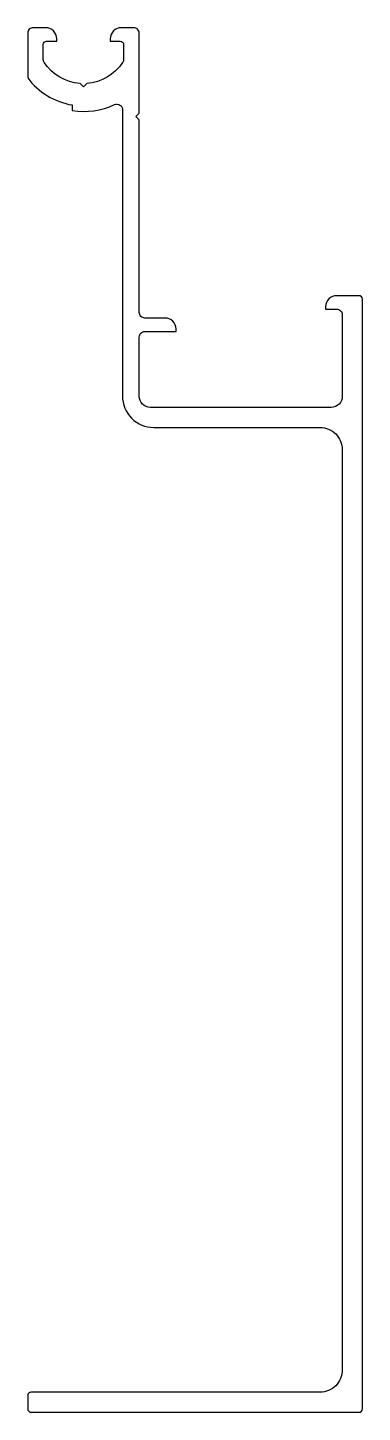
# Model space of a CAD drawing. Extents: x 1149 to 1179, y -215 to -91.
import ezdxf

# ---------------------------------------------------------------- set-up
doc = ezdxf.new("R2010")
doc.units = 0
doc.header["$LTSCALE"] = 15
doc.layers.get('0').update_dxf_attribs({"linetype": 'CONTINUOUS'})

msp = doc.modelspace()

# ---------------------------------------------------------------- linework, layer by layer
at = {"color": 0, "ltscale": 5}
msp.add_lwpolyline([(1149.06, -213.68), (1149.06, -214.88, 0.414214), (1149.36, -215.18), (1178.76, -215.18, 0.414214), (1179.06, -214.88), (1179.06, -115.48, 0.414214), (1178.76, -115.18), (1176.76, -115.18, 0.414214), (1175.76, -116.18), (1175.76, -116.38), (1176.76, -116.38, -0.414214), (1177.26, -116.88), (1177.26, -124.18, -0.414214), (1176.26, -125.18), (1160.06, -125.18, -0.414214), (1159.06, -124.18), (1159.06, -118.88, -0.414214), (1159.56, -118.38), (1162.36, -118.38), (1162.36, -118.18, 0.414214), (1161.36, -117.18), (1159.56, -117.18, -0.414214), (1159.06, -116.68), (1159.06, -99.43), (1158.76, -99.13), (1159.06, -98.83), (1159.06, -91.68, 0.414214), (1158.56, -91.18), (1157.46, -91.18, 0.414214), (1156.46, -92.18), (1156.46, -92.38), (1157.36, -92.38, -0.414214), (1157.66, -92.68), (1157.66, -94.03, -0.149524), (1157.57, -94.31, -0.229816), (1154.37, -96.17), (1154.06, -96.48), (1153.75, -96.17, -0.229816), (1150.54, -94.31, -0.149524), (1150.46, -94.03), (1150.46, -92.68, -0.414214), (1150.76, -92.38), (1151.66, -92.38), (1151.66, -92.18, 0.414214), (1150.66, -91.18), (1149.56, -91.18, 0.414214), (1149.06, -91.68), (1149.06, -95.67, 0.19452), (1153.06, -98.1), (1153.06, -98.61, 0.145045), (1156.85, -98.07, -0.545667), (1157.56, -98.53), (1157.56, -124.18, 0.414214), (1160.36, -126.98), (1175.26, -126.98, -0.414214), (1177.26, -128.98), (1177.26, -211.38, -0.414214), (1175.26, -213.38), (1149.36, -213.38, 0.414214)], format="xyb", close=True, dxfattribs=at)

doc.saveas('drawing.dxf')
